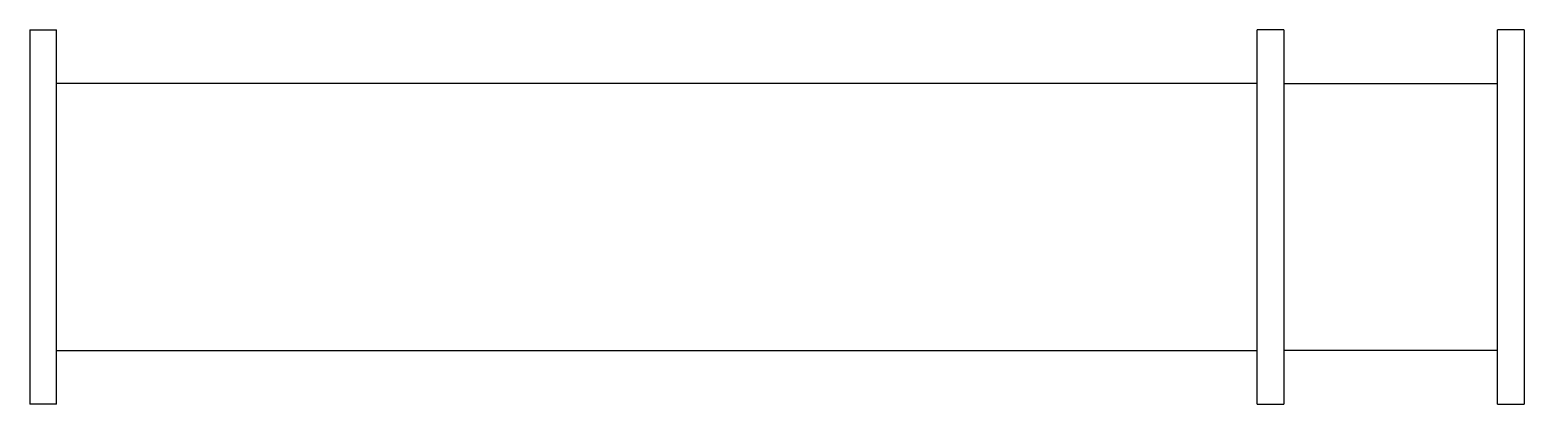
# Model space of a CAD drawing. Header units: millimetres. Extents: x -10089.34 to -10085.84, y 45.18 to 46.05.
import ezdxf

# ---------------------------------------------------------------- set-up
doc = ezdxf.new("R2010")
doc.units = ezdxf.units.MM
doc.header["$LTSCALE"] = 10
doc.layers.add('Tub_equipamentos', color=3, linetype='Continuous')

msp = doc.modelspace()

# ---------------------------------------------------------------- linework, layer by layer
at = {"layer": 'Tub_equipamentos'}
for p, q in [((-10089.3397, 46.0534), (-10089.2772, 46.0534)), ((-10089.3397, 46.0534), (-10089.3397, 45.1784)), ((-10089.2772, 45.1784), (-10089.2772, 46.0534)), ((-10086.4647, 45.1784), (-10086.4647, 46.0534)), ((-10086.4022, 46.0534), (-10086.4647, 46.0534)), ((-10086.4022, 46.0534), (-10086.4022, 45.1784)), ((-10085.9022, 45.1784), (-10085.9022, 46.0534)), ((-10085.8397, 46.0534), (-10085.9022, 46.0534)), ((-10085.8397, 46.0534), (-10085.8397, 45.1784)), ((-10086.4647, 45.9284), (-10089.2772, 45.9284)), ((-10086.4022, 45.9284), (-10085.9022, 45.9284)), ((-10089.2772, 45.3034), (-10086.4647, 45.3034)), ((-10085.9022, 45.3034), (-10086.4022, 45.3034)), ((-10089.2772, 45.1784), (-10089.3397, 45.1784)), ((-10086.4647, 45.1784), (-10086.4022, 45.1784)), ((-10085.9022, 45.1784), (-10085.8397, 45.1784))]:
    msp.add_line(p, q, dxfattribs=at)

doc.saveas('drawing.dxf')
